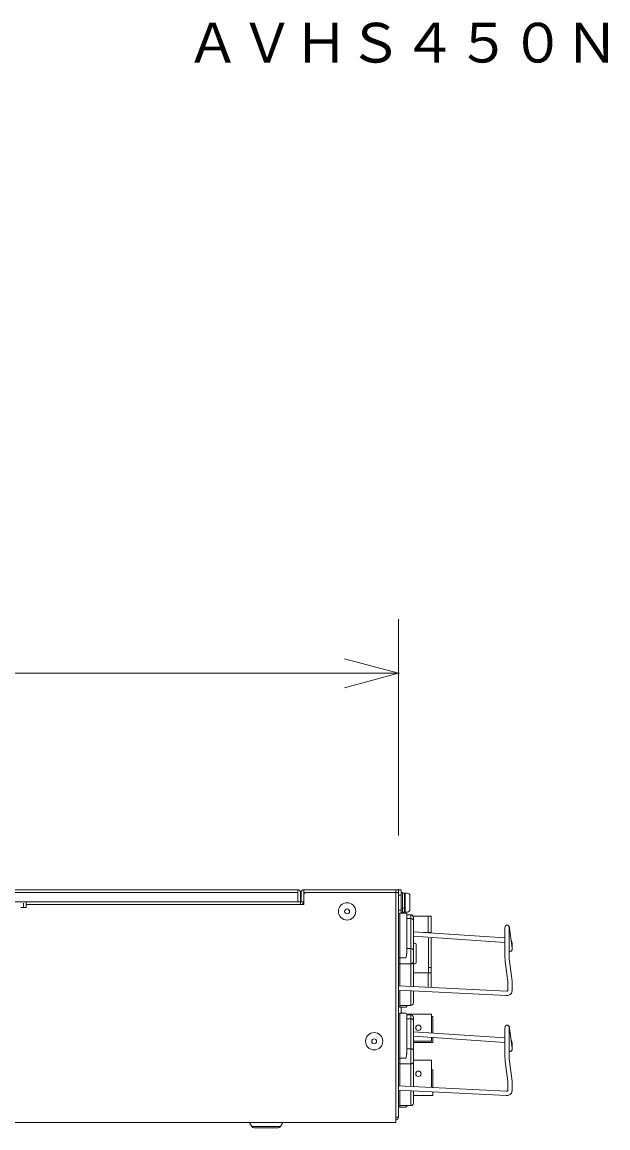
# Model space of a CAD drawing. Units: millimetres, scale not verified. Extents: x -62 to 63, y -117 to 117.
# Drawn here: x 37.93 to 59.56, y 67.56 to 108.43 of the extents above; entities that cross this region are included whole.
import ezdxf
from ezdxf.enums import TextEntityAlignment as Align

# ---------------------------------------------------------------- set-up
doc = ezdxf.new("R2010")
doc.units = ezdxf.units.MM
doc.header["$LTSCALE"] = 0.125
doc.header["$PDMODE"] = 32
doc.header["$PDSIZE"] = 0.025
for name, color, linetype, lineweight in [('0-0_0', 7, 'Continuous', 18), ('0-4_GAIKEI', 1, 'Continuous', 18), ('0-5_SUNPO', 7, 'Continuous', 18)]:
    doc.layers.add(name, color=color, linetype=linetype, lineweight=lineweight)
doc.layers.add('0-3_TOUROKU', color=7, linetype='Continuous')
doc.layers.add('0-6_DEFPOINTS', color=7, linetype='Continuous')
doc.styles.add('ＭＳ ゴシック', font='')
doc.styles.get('ＭＳ ゴシック').set_extended_font_data('MS Gothic')

# ---------------------------------------------------------------- blocks, each defined once
blk = doc.blocks.new('_OPEN30')
at = {"layer": '0-0_0'}
blk.add_line((0, 0), (-1, 0), dxfattribs=at)
blk.add_lwpolyline([(-1, 0.26795), (0, 0), (-1, -0.26795)], dxfattribs=at)
blk = doc.blocks.new('D9')
at = {"layer": '0-5_SUNPO'}
for p, q in [((-1.6613, 63.8087), (-1.6613, 71.8087)), ((45.4387, 63.8087), (45.4387, 71.8087)), ((0.3387, 69.8087), (43.4387, 69.8087))]:
    blk.add_line(p, q, dxfattribs=at)
at = {"layer": '0-6_DEFPOINTS'}
for p in [(45.4387, 69.8087), (-1.6613, 61.8087), (45.4387, 61.8087)]:
    blk.add_point(p, dxfattribs=at)
at = {"layer": '0-5_SUNPO', "xscale": 2, "yscale": 2, "rotation": 180}
blk.add_blockref('_OPEN30', (-1.6613, 69.8087), dxfattribs=at)
at = {"layer": '0-5_SUNPO', "xscale": 2, "yscale": 2}
blk.add_blockref('_OPEN30', (45.4387, 69.8087), dxfattribs=at)
at = {"layer": '0-5_SUNPO', "style": 'ＭＳ ゴシック'}
blk.add_text('471', height=1.833, dxfattribs=at).set_placement((20.0137, 70.3087), align=Align.BOTTOM_LEFT)

msp = doc.modelspace()

# ---------------------------------------------------------------- linework, layer by layer
at = {"layer": '0-4_GAIKEI', "color": 7}
for p, q in [((48.108, 76.365), (10.3282, 76.365)), ((48.108, 76.215), (48.1082, 76.215)), ((48.1082, 76.215), (48.1082, 76.2195)), ((51.728, 76.365), (48.3284, 76.365)), ((51.5282, 76.365), (51.728, 76.365)), ((51.7282, 76.365), (51.8282, 76.365)), ((51.8282, 76.2648), (51.8282, 76.365)), ((51.9282, 76.365), (51.8282, 76.365)), ((51.8282, 67.9652), (51.8282, 76.2648)), ((51.7282, 67.765), (51.7282, 67.8652)), ((51.7282, 67.765), (10.5282, 67.765))]:
    msp.add_line(p, q, dxfattribs=at)
at = {"layer": '0-4_GAIKEI'}
for p, q in [((48.108, 76.2648), (10.5015, 76.2648)), ((48.108, 76.365), (48.108, 76.2648)), ((48.108, 75.915), (48.108, 76.2648)), ((48.1082, 76.2195), (48.1082, 76.2648)), ((48.1082, 76.215), (48.1082, 75.915)), ((48.2082, 75.915), (48.2082, 76.2648)), ((48.2282, 76.2648), (48.2282, 75.915)), ((48.3282, 76.2648), (48.3282, 76.1648)), ((48.3282, 75.8148), (48.3282, 76.1648)), ((48.3284, 76.2648), (48.3284, 76.365)), ((48.4282, 76.2648), (48.3284, 76.2648)), ((48.3284, 76.2648), (48.3284, 76.1711)), ((48.4282, 76.2648), (51.6282, 76.2648)), ((51.726, 76.2648), (51.6282, 76.2648)), ((51.726, 76.2648), (51.728, 76.2628)), ((51.728, 76.1711), (51.728, 76.2628)), ((51.7282, 67.8652), (51.7282, 76.1648)), ((51.8282, 76.165), (51.9282, 76.165)), ((51.9282, 76.165), (51.9282, 76.365)), ((51.9282, 76.265), (51.9782, 76.265)), ((51.9282, 76.165), (51.9282, 75.615)), ((51.9782, 75.665), (51.9782, 76.265)), ((51.9782, 76.24), (52.0482, 76.24)), ((52.0482, 75.69), (52.0482, 76.24)), ((52.0782, 76.2375), (52.0782, 75.965)), ((52.0782, 76.2375), (52.1632, 76.2375)), ((52.2482, 76.1525), (52.2482, 75.965)), ((48.108, 75.915), (10.5282, 75.915)), ((37.9782, 75.715), (37.9782, 75.865)), ((37.9782, 75.715), (38.0782, 75.715)), ((38.0782, 75.915), (38.0782, 75.8148)), ((48.2082, 75.8148), (38.0782, 75.8148)), ((38.0782, 75.715), (38.0782, 75.8148)), ((48.2082, 75.915), (48.108, 75.915)), ((48.2082, 75.915), (48.2082, 75.8148)), ((48.2082, 75.915), (48.228, 75.915)), ((48.2082, 75.815), (48.228, 75.815)), ((48.3282, 75.8148), (48.2082, 75.8148)), ((48.228, 75.815), (48.3282, 75.815)), ((48.2282, 75.915), (48.3282, 75.915)), ((51.9282, 75.615), (51.8282, 75.615)), ((51.9782, 75.665), (51.9282, 75.665)), ((51.9282, 75.5006), (51.9282, 75.615)), ((52.0482, 75.69), (51.9782, 75.69)), ((51.9782, 75.515), (51.9782, 75.665)), ((52.0482, 75.54), (52.0482, 75.69)), ((52.0782, 75.6925), (52.0782, 75.965)), ((52.0782, 75.6921), (52.0782, 75.5425)), ((52.2482, 75.7775), (52.2482, 75.965)), ((52.2482, 75.7698), (52.2482, 75.6275)), ((51.8282, 75.4906), (51.8782, 75.4906)), ((51.8782, 75.5006), (51.8782, 74.9503)), ((51.8782, 75.5006), (52.0982, 75.5006)), ((51.9782, 75.515), (51.9282, 75.515)), ((52.0482, 75.54), (51.9782, 75.54)), ((52.1632, 75.5425), (52.0782, 75.5425)), ((52.1282, 75.4435), (52.2782, 75.4435)), ((52.1282, 74.957), (52.1282, 75.3506)), ((52.1282, 75.3006), (52.2782, 75.3006)), ((52.2782, 75.4435), (52.2782, 75.3006)), ((52.2782, 75.3006), (52.2782, 74.1899)), ((52.3667, 75.39), (52.928, 75.39)), ((52.3782, 75.2364), (52.3782, 75.3435)), ((52.928, 75.39), (52.928, 74.79)), ((52.928, 75.39), (53.0282, 75.39)), ((53.0282, 74.79), (53.0282, 75.39)), ((51.8782, 74.9503), (51.8782, 73.8436)), ((52.129, 75.1398), (52.1282, 75.1396)), ((52.3782, 74.815), (55.7568, 74.5859)), ((52.7471, 74.79), (52.928, 74.79)), ((52.928, 74.79), (53.0282, 74.79)), ((52.9282, 74.79), (52.9282, 74.7777)), ((53.0282, 74.7709), (53.0282, 74.79)), ((55.7568, 73.9102), (55.7568, 74.929)), ((55.8346, 75.0541), (55.8361, 75.0542)), ((55.9141, 73.9144), (55.9141, 74.9332)), ((56.0216, 74.2015), (55.9251, 74.9467)), ((55.7568, 74.4174), (52.3782, 74.6466)), ((52.4282, 74.396), (52.3782, 74.396)), ((52.9282, 74.5805), (52.9282, 73.49)), ((53.0282, 74.5711), (53.0282, 73.49)), ((56.0193, 74.3952), (56.0193, 74.2252)), ((52.2782, 74.1899), (52.1282, 74.1899)), ((52.2782, 74.1899), (52.2782, 73.6263)), ((52.4782, 74.296), (52.4782, 74.346)), ((52.4782, 73.8858), (52.4782, 74.296)), ((55.9397, 74.0883), (55.9357, 74.0886)), ((56.0261, 74.1775), (56.0261, 74.1754)), ((51.8282, 73.8458), (51.8782, 73.8458)), ((51.8282, 73.634), (51.8782, 73.634)), ((51.8782, 73.8436), (51.8782, 73.6263)), ((52.0982, 73.8436), (51.8782, 73.8436)), ((51.8782, 73.6263), (52.2782, 73.6263)), ((51.8782, 73.6263), (51.8782, 72.8164)), ((52.2782, 73.6263), (52.2782, 72.7858)), ((52.3782, 72.7782), (52.3782, 73.7029)), ((52.3782, 73.624), (52.4282, 73.624)), ((52.4782, 73.7016), (52.4782, 73.8858)), ((52.4782, 73.674), (52.4782, 73.7016)), ((55.864, 72.9759), (55.7684, 73.7145)), ((56.0207, 72.99), (55.9251, 73.7287)), ((52.3782, 73.29), (52.928, 73.29)), ((52.928, 73.29), (52.928, 72.7647)), ((53.0282, 73.29), (52.928, 73.29)), ((52.9282, 73.49), (52.9282, 73.29)), ((53.0282, 73.49), (52.9282, 73.49)), ((53.0282, 73.29), (53.0282, 73.49)), ((53.0282, 72.7597), (53.0282, 73.29)), ((51.8282, 72.8199), (55.8152, 72.62)), ((55.858, 72.6335), (55.858, 72.7965)), ((55.8583, 72.6335), (55.8583, 72.8011)), ((56.0193, 72.8052), (56.0193, 72.6325)), ((51.8782, 72.6478), (51.8782, 72.087)), ((52.2782, 72.6173), (52.2782, 72.1801)), ((52.3782, 72.2567), (52.3782, 72.6096)), ((56.0177, 72.6105), (56.0164, 72.6016)), ((56.0193, 72.6325), (56.0177, 72.6113)), ((51.8282, 72.04), (51.8782, 72.04)), ((51.8782, 72.0394), (51.8282, 72.0394)), ((52.0982, 72.087), (51.8782, 72.087)), ((51.8782, 72.03), (51.8782, 72.0294)), ((52.0982, 72.0294), (51.8782, 72.0294)), ((51.9282, 72.0294), (51.9282, 71.8006)), ((52.1037, 72.0865), (52.0982, 72.087)), ((52.0982, 72.0294), (52.0982, 72.03)), ((52.2782, 72.0865), (52.1035, 72.0865)), ((52.1282, 72.06), (52.1282, 72.0865)), ((52.1282, 72.06), (52.1282, 72.0594)), ((52.2782, 72.0865), (52.2782, 72.1801)), ((52.3782, 72.2567), (52.3782, 72.1865)), ((51.8282, 71.7906), (51.8782, 71.7906)), ((51.8782, 71.8006), (52.0982, 71.8006)), ((51.8782, 71.8006), (51.8782, 71.2503)), ((52.1282, 71.765), (53.0482, 71.765)), ((52.1282, 71.7435), (52.2782, 71.7435)), ((52.1282, 71.257), (52.1282, 71.6506)), ((52.1282, 71.6006), (52.2782, 71.6006)), ((52.2782, 71.7435), (52.2782, 71.6006)), ((52.2782, 71.6006), (52.2782, 70.4899)), ((52.3782, 71.5364), (52.3782, 71.6435)), ((53.0482, 71.0742), (53.0482, 71.765)), ((53.0482, 71.675), (53.0982, 71.675)), ((53.0982, 71.0708), (53.0982, 71.675)), ((51.8782, 71.2503), (51.8782, 70.1436)), ((52.129, 71.4398), (52.1282, 71.4396)), ((52.3782, 71.1197), (55.7568, 70.8905)), ((55.7568, 70.2148), (55.7568, 71.2336)), ((55.8346, 71.3588), (55.8361, 71.3589)), ((55.9141, 71.2379), (55.9149, 71.2692)), ((55.9141, 70.219), (55.9141, 71.2379)), ((55.9149, 71.2692), (55.9173, 71.2846)), ((55.9247, 71.2603), (55.925, 71.2574)), ((55.925, 71.2574), (55.9251, 71.2544)), ((56.0216, 70.5061), (55.9251, 71.2514)), ((55.7568, 70.722), (52.3782, 70.9512)), ((53.0482, 70.765), (52.3782, 70.765)), ((53.0982, 70.725), (52.3782, 70.725)), ((53.0482, 70.765), (53.0482, 70.9058)), ((53.0982, 70.725), (53.0982, 70.9024)), ((56.0193, 70.6999), (56.0193, 70.5298)), ((52.2782, 70.4899), (52.1282, 70.4899)), ((52.2782, 70.4899), (52.2782, 69.9263)), ((55.9397, 70.393), (55.9357, 70.3932)), ((56.0261, 70.4822), (56.0261, 70.48)), ((51.8282, 70.1458), (51.8782, 70.1458)), ((51.8282, 69.934), (51.8782, 69.934)), ((51.8782, 70.1436), (51.8782, 69.9263)), ((52.0982, 70.1436), (51.8782, 70.1436)), ((51.8782, 69.9263), (52.2782, 69.9263)), ((51.8782, 69.9263), (51.8782, 69.122)), ((52.2782, 69.9263), (52.2782, 69.1019)), ((52.3782, 70.065), (53.0482, 70.065)), ((52.3782, 69.0969), (52.3782, 70.0029)), ((53.0482, 69.065), (53.0482, 70.065)), ((55.864, 69.2805), (55.7684, 70.0191)), ((56.0207, 69.2946), (55.9251, 70.0334)), ((53.0482, 69.715), (53.0982, 69.715)), ((53.0982, 69.0608), (53.0982, 69.715)), ((53.0482, 69.065), (53.015, 69.065)), ((55.858, 68.9381), (55.858, 69.1012)), ((55.8583, 68.9381), (55.8583, 69.1057)), ((56.0193, 69.1099), (56.0193, 68.9371)), ((55.8061, 68.7568), (51.8282, 68.9562)), ((52.2782, 68.9337), (52.2782, 68.4801)), ((52.3782, 68.5567), (52.3782, 68.9286)), ((53.0982, 68.765), (52.3782, 68.765)), ((53.0982, 68.765), (53.0982, 68.8925)), ((56.0177, 68.9152), (56.0164, 68.9062)), ((56.0193, 68.9371), (56.0177, 68.9159)), ((51.8282, 68.34), (51.8782, 68.34)), ((51.8782, 68.3394), (51.8282, 68.3394)), ((52.0982, 68.387), (51.8782, 68.387)), ((51.8782, 68.33), (51.8782, 68.3294)), ((52.0982, 68.3294), (51.8782, 68.3294)), ((52.1037, 68.3865), (52.0982, 68.387)), ((52.0982, 68.3294), (52.0982, 68.33)), ((52.2782, 68.3865), (52.1035, 68.3865)), ((52.1282, 68.36), (52.1282, 68.3865)), ((52.1282, 68.36), (52.1282, 68.3594)), ((52.2782, 68.3865), (52.2782, 68.4801)), ((52.3782, 68.5567), (52.3782, 68.4865)), ((51.728, 67.9652), (51.8282, 67.9652)), ((46.4093, 67.615), (46.3227, 67.765)), ((46.4093, 67.615), (47.467, 67.615)), ((47.3804, 67.565), (46.4959, 67.565)), ((47.5537, 67.765), (47.467, 67.615))]:
    msp.add_line(p, q, dxfattribs=at)
for points in [[(37.9782, 75.715), (37.9782, 75.7148), (37.8782, 75.7148)], [(52.1282, 73.9985), (52.1282, 74.957), (52.1282, 75.4706)], [(52.2782, 75.3006), (52.315, 75.2961), (52.3329, 75.2902), (52.3489, 75.2818), (52.3619, 75.2715), (52.3712, 75.26), (52.3765, 75.2481), (52.3782, 75.2364)], [(52.3782, 73.7029), (52.3782, 74.1256), (52.3782, 75.2364)], [(55.7568, 74.929), (55.7569, 74.9411), (55.7576, 74.9624), (55.7596, 74.9831), (55.7618, 74.9936), (55.7654, 75.0044), (55.7718, 75.0169), (55.7821, 75.0302), (55.7968, 75.0421), (55.8154, 75.0507), (55.8342, 75.0539)], [(55.836, 75.054), (55.8378, 75.0543), (55.8486, 75.0542), (55.8597, 75.0519), (55.8775, 75.045), (55.8915, 75.0354), (55.902, 75.0245), (55.9094, 75.0135), (55.9142, 75.0035), (55.9174, 74.9943), (55.92, 74.9844), (55.9229, 74.9685), (55.9247, 74.9557)], [(55.9141, 74.9332), (55.9149, 74.9645), (55.9173, 74.98)], [(55.9247, 74.9556), (55.925, 74.9527), (55.9251, 74.9498)], [(55.9849, 74.4952), (55.9906, 74.4872), (55.9995, 74.4723), (56.0069, 74.4566), (56.0126, 74.4406), (56.0165, 74.4244), (56.0193, 74.3952)], [(52.2782, 74.1899), (52.315, 74.1854), (52.3329, 74.1794), (52.3489, 74.171), (52.3619, 74.1608), (52.3712, 74.1493), (52.3765, 74.1373), (52.3782, 74.1256)], [(55.9352, 74.0887), (55.9245, 74.0903), (55.9147, 74.0927)], [(56.0261, 74.1754), (56.0259, 74.164), (56.0216, 74.1481), (56.0166, 74.135), (56.0104, 74.1239), (56.0005, 74.1117), (55.9864, 74.1004), (55.9684, 74.092), (55.9581, 74.0892), (55.9478, 74.0883), (55.9397, 74.0891)], [(52.3782, 73.7029), (52.3765, 73.689), (52.3712, 73.6747), (52.3619, 73.661), (52.3489, 73.6488), (52.3329, 73.6388), (52.315, 73.6317), (52.2964, 73.6276), (52.2782, 73.6263)], [(55.9251, 73.7287), (55.9173, 73.8181), (55.9141, 73.9144)], [(55.858, 72.7965), (55.8581, 72.7988), (55.8583, 72.8011)], [(56.0207, 72.99), (56.0234, 72.9659), (56.026, 72.9371)], [(56.0166, 72.6048), (56.0162, 72.6003), (56.0085, 72.57), (55.9949, 72.5419), (55.9762, 72.5168), (55.9527, 72.4951), (55.9249, 72.4773), (55.8935, 72.4638), (55.8592, 72.4552), (55.8232, 72.4519), (55.8061, 72.4521), (51.8282, 72.6516)], [(55.8152, 72.62), (55.823, 72.6199), (55.8384, 72.6221), (55.8502, 72.6264), (55.857, 72.6309), (55.8593, 72.6335), (55.8595, 72.6337)], [(52.0982, 72.03), (51.8782, 72.03), (51.8782, 72.087)], [(52.1282, 72.06), (52.1261, 72.0489), (52.1194, 72.0388), (52.1092, 72.0321), (52.0982, 72.03)], [(52.1282, 70.2985), (52.1282, 71.257), (52.1282, 71.7706)], [(52.2782, 71.6006), (52.315, 71.5961), (52.3329, 71.5902), (52.3489, 71.5818), (52.3619, 71.5715), (52.3712, 71.56), (52.3765, 71.5481), (52.3782, 71.5364)], [(52.3782, 70.0029), (52.3782, 70.4256), (52.3782, 71.5364)], [(55.7568, 71.2336), (55.7569, 71.2457), (55.7576, 71.267), (55.7596, 71.2877), (55.7618, 71.2982), (55.7654, 71.3091), (55.7718, 71.3216), (55.7821, 71.3348), (55.7968, 71.3468), (55.8154, 71.3553), (55.8342, 71.3585)], [(55.836, 71.3586), (55.8378, 71.3589), (55.8486, 71.3589), (55.8597, 71.3565), (55.8775, 71.3496), (55.8915, 71.34), (55.902, 71.3291), (55.9094, 71.3181), (55.9142, 71.3081), (55.9174, 71.2989), (55.92, 71.289), (55.9229, 71.2731), (55.9247, 71.2603)], [(55.9849, 70.7998), (55.9906, 70.7918), (55.9995, 70.7769), (56.0069, 70.7612), (56.0126, 70.7452), (56.0165, 70.729), (56.0193, 70.6999)], [(52.2782, 70.4899), (52.315, 70.4854), (52.3329, 70.4794), (52.3489, 70.471), (52.3619, 70.4608), (52.3712, 70.4493), (52.3765, 70.4373), (52.3782, 70.4256)], [(55.9352, 70.3934), (55.9245, 70.3949), (55.9147, 70.3974)], [(56.0261, 70.48), (56.0259, 70.4686), (56.0216, 70.4528), (56.0166, 70.4396), (56.0104, 70.4286), (56.0005, 70.4164), (55.9864, 70.405), (55.9684, 70.3966), (55.9581, 70.3938), (55.9478, 70.3929), (55.9397, 70.3938)], [(52.3782, 70.0029), (52.3765, 69.989), (52.3712, 69.9747), (52.3619, 69.961), (52.3489, 69.9488), (52.3329, 69.9388), (52.315, 69.9317), (52.2964, 69.9276), (52.2782, 69.9263)], [(55.9251, 70.0334), (55.9173, 70.1228), (55.9141, 70.219)], [(51.8282, 69.1245), (55.8152, 68.9246), (55.823, 68.9246), (55.8384, 68.9267), (55.8502, 68.931), (55.857, 68.9355), (55.8593, 68.9382), (55.8595, 68.9384)], [(55.858, 69.1012), (55.8581, 69.1035), (55.8583, 69.1057)], [(56.0207, 69.2946), (56.0234, 69.2706), (56.026, 69.2418)], [(51.8782, 68.9537), (51.8782, 68.4801), (51.8782, 68.387)], [(56.0166, 68.9095), (56.0162, 68.905), (56.0085, 68.8746), (55.9949, 68.8466), (55.9762, 68.8215), (55.9527, 68.7998), (55.9249, 68.7819), (55.8935, 68.7685), (55.8592, 68.7599), (55.8232, 68.7565), (55.8061, 68.7568)], [(52.0982, 68.33), (51.8782, 68.33), (51.8782, 68.387)], [(52.1282, 68.36), (52.1261, 68.3489), (52.1194, 68.3388), (52.1092, 68.3321), (52.0982, 68.33)]]:
    msp.add_lwpolyline(points, dxfattribs=at)
for centre, radius in [((49.9282, 75.565), 0.32), ((49.9282, 75.565), 0.09), ((52.5612, 71.265), 0.1), ((50.9282, 70.765), 0.32), ((50.9282, 70.765), 0.09), ((52.5612, 69.565), 0.1)]:
    msp.add_circle(centre, radius, dxfattribs=at)
for centre, radius, start, end in [((48.108, 76.2648), 0.1002, 0, 90), ((48.108, 76.2648), 0.0002, 0, 90), ((48.3284, 76.2648), 0.1002, 90, 180), ((48.3284, 76.2648), 0.0002, 90, 180), ((48.4282, 76.1648), 0.1, 90, 180), ((53.8101, 76.2733), 2.0842, 177.47881, 180.23424), ((51.728, 78.775), 2.5122, 270.00055, 272.2864), ((52.1631, 76.1525), 0.0851, 0.03594, 89.96406), ((48.2084, 75.9152), 0.0002, 180, 270), ((48.228, 75.9152), 0.1002, 270, 0), ((48.228, 75.9152), 0.0002, 270, 0), ((52.163, 75.6277), 0.0852, 270.13152, 359.86848), ((52.0982, 75.4706), 0.03, 0, 90), ((52.2782, 75.3435), 0.1, 0, 90), ((52.4282, 74.346), 0.05, 0, 90), ((51.4865, 74.0424), 0.6431, 341.99197, 356.07922), ((55.9491, 74.1789), 0.077, 3.02369, 21.99765), ((55.8871, 74.1774), 0.139, 0.04725, 2.28793), ((52.4282, 73.674), 0.05, 270, 0), ((57.5518, 73.9193), 1.795, 180.29257, 183.54588), ((57.2084, 73.8873), 1.4503, 183.1213, 186.8431), ((57.4941, 72.7873), 1.6361, 176.00278, 179.67568), ((57.3761, 72.8044), 1.5173, 174.08474, 176.33616), ((55.1481, 72.8843), 0.7218, 5.224, 7.28917), ((57.3391, 72.799), 1.3199, 176.65378, 179.73004), ((57.5641, 72.7942), 1.5448, 174.62195, 176.96158), ((52.0982, 72.0594), 0.03, 270, 0), ((52.2782, 72.1865), 0.1, 270, 0), ((51.9281, 71.745), 0.08, 44.23037, 89.96406), ((52.0982, 71.7706), 0.03, 0, 90), ((52.2782, 71.6435), 0.1, 0, 90), ((51.4865, 70.3424), 0.6431, 341.99197, 356.07922), ((55.9491, 70.4835), 0.077, 3.02369, 21.99765), ((55.8871, 70.482), 0.139, 0.04725, 2.28793), ((57.5518, 70.224), 1.795, 180.29257, 183.54588), ((57.2084, 70.1919), 1.4503, 183.1213, 186.8431), ((57.4941, 69.0919), 1.6361, 176.00278, 179.67568), ((57.3761, 69.109), 1.5173, 174.08474, 176.33616), ((55.1481, 69.189), 0.7218, 5.224, 7.28917), ((57.3391, 69.1037), 1.3199, 176.65378, 179.73004), ((57.5641, 69.0988), 1.5448, 174.62195, 176.96158), ((52.0982, 68.3594), 0.03, 270, 0), ((52.2782, 68.4865), 0.1, 270, 0), ((46.4959, 67.665), 0.1, 210, 270), ((47.3804, 67.665), 0.1, 270, 330)]:
    msp.add_arc(centre, radius, start, end, dxfattribs=at)
at = {"layer": '0-4_GAIKEI', "color": 7}
msp.add_arc((51.728, 67.9652), 0.1002, 270, 0, dxfattribs=at)

# ---------------------------------------------------------------- block references
at = {"layer": '0-5_SUNPO'}
msp.add_blockref('D9', (6.3895, 14.5563), dxfattribs=at)

# ---------------------------------------------------------------- texts
at = {"layer": '0-3_TOUROKU', "style": 'ＭＳ ゴシック'}
msp.add_text('ＡＶＨＳ４５０Ｎ', height=1.466, dxfattribs=at).set_placement((43.9709, 106.4938), align=Align.BOTTOM_LEFT)

doc.saveas('drawing.dxf')
